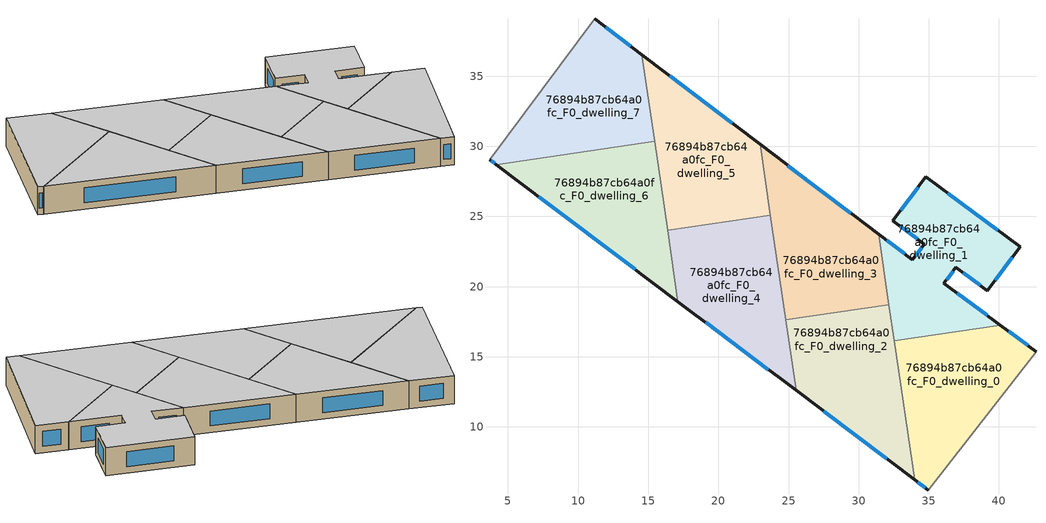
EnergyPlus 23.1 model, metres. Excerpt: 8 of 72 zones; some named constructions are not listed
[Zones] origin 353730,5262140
76894b87cb64a0fc_F0_dwelling_0
 floor ground (EU_floor_Construction): 42.64,15.36 34.97,5.49 33.98,6.23 32.53,16.15 40.09,17.25 z0
 wall outside (EU_wall_Construction): 33.98,6.23 34.97,5.49 / 42.64,15.36 40.09,17.25 z0:3
 wall to 76894b87cb64a0fc_F0_dwelling_1 (EU_wall_Construction): 40.09,17.25 32.53,16.15 z0:3
 wall adiabatic (EU_wall_Construction): 34.97,5.49 42.64,15.36 z0:3
 wall to 76894b87cb64a0fc_F0_dwelling_2 (EU_wall_Construction): 32.53,16.15 33.98,6.23 z0:3
 window (EU_Window_Construction): 34.22,6.06 34.74,5.66 / 42.04,15.81 40.69,16.81 z0.7:2.3
 ceiling to 76894b87cb64a0fc_F1_dwelling_0 (EU_floor_Construction): 34.97,5.49 42.64,15.36 40.09,17.25 32.53,16.15 33.98,6.23 z3
76894b87cb64a0fc_F0_dwelling_1
 floor ground (EU_floor_Construction): 41.51,22.84 39.18,19.71 36.94,21.38 36.08,20.23 40.09,17.25 32.53,16.15 31.43,23.73 33.84,21.9 34.69,23.03 32.45,24.7 34.78,27.83 z0
 wall outside (EU_wall_Construction): 40.09,17.25 36.08,20.23 36.94,21.38 39.18,19.71 41.51,22.84 34.78,27.83 32.45,24.7 34.69,23.03 33.84,21.9 31.43,23.73 z0:3
 wall to 76894b87cb64a0fc_F0_dwelling_3 (EU_wall_Construction): 31.43,23.73 32.16,18.71 z0:3
 wall to 76894b87cb64a0fc_F0_dwelling_2 (EU_wall_Construction): 32.16,18.71 32.54,16.15 z0:3
 window (EU_Window_Construction): 37.46,20.98 38.65,20.1 / 36.28,20.5 36.74,21.11 / 39.15,17.95 37.02,19.53 / 33.27,22.33 31.99,23.3 / 34.49,22.77 34.04,22.16 / 32.97,24.31 34.16,23.42 / 34.23,27.1 32.99,25.44 / 39.93,24.01 36.36,26.66 / 39.73,20.44 40.96,22.1 z0.7:2.3
 ceiling to 76894b87cb64a0fc_F1_dwelling_1 (EU_floor_Construction): 40.09,17.25 36.08,20.23 36.94,21.38 39.18,19.71 41.51,22.84 34.78,27.83 32.45,24.7 34.69,23.03 33.84,21.9 31.43,23.73 32.53,16.15 z3
76894b87cb64a0fc_F0_dwelling_2
 floor ground (EU_floor_Construction): 32.16,18.71 33.98,6.23 25.54,12.59 24.8,17.63 z0
 wall outside (EU_wall_Construction): 25.54,12.59 33.98,6.23 z0:3
 wall to 76894b87cb64a0fc_F0_dwelling_3 (EU_wall_Construction): 32.16,18.71 24.8,17.63 z0:3
 wall to 76894b87cb64a0fc_F0_dwelling_4 (EU_wall_Construction): 24.8,17.63 25.54,12.59 z0:3
 window (EU_Window_Construction): 27.52,11.1 32,7.73 z0.7:2.3
 ceiling to 76894b87cb64a0fc_F1_dwelling_2 (EU_floor_Construction): 33.98,6.23 32.16,18.71 24.8,17.63 25.54,12.59 z3
76894b87cb64a0fc_F0_dwelling_3
 floor ground (EU_floor_Construction): 31.43,23.73 32.16,18.71 24.8,17.63 22.97,30.14 z0
 wall outside (EU_wall_Construction): 31.43,23.73 22.97,30.14 z0:3
 wall to 76894b87cb64a0fc_F0_dwelling_5 (EU_wall_Construction): 22.97,30.14 23.71,25.09 z0:3
 wall to 76894b87cb64a0fc_F0_dwelling_4 (EU_wall_Construction): 23.71,25.09 24.8,17.64 z0:3
 window (EU_Window_Construction): 29.44,25.23 24.96,28.63 z0.7:2.3
 ceiling to 76894b87cb64a0fc_F1_dwelling_3 (EU_floor_Construction): 32.16,18.71 31.43,23.73 22.97,30.14 24.8,17.63 z3
76894b87cb64a0fc_F0_dwelling_4
 floor ground (EU_floor_Construction): 23.71,25.09 25.54,12.59 17.12,18.94 16.38,24.01 z0
 wall outside (EU_wall_Construction): 17.12,18.94 25.54,12.59 z0:3
 wall to 76894b87cb64a0fc_F0_dwelling_5 (EU_wall_Construction): 23.71,25.09 16.38,24.01 z0:3
 wall to 76894b87cb64a0fc_F0_dwelling_6 (EU_wall_Construction): 16.38,24.01 17.12,18.94 z0:3
 window (EU_Window_Construction): 19.09,17.45 23.56,14.08 z0.7:2.3
 ceiling to 76894b87cb64a0fc_F1_dwelling_4 (EU_floor_Construction): 25.54,12.59 23.71,25.09 16.38,24.01 17.12,18.94 z3
76894b87cb64a0fc_F0_dwelling_5
 floor ground (EU_floor_Construction): 22.97,30.14 23.71,25.09 16.38,24.01 14.55,36.53 z0
 wall outside (EU_wall_Construction): 22.97,30.14 14.55,36.53 z0:3
 wall to 76894b87cb64a0fc_F0_dwelling_7 (EU_wall_Construction): 14.55,36.53 15.45,30.35 z0:3
 wall to 76894b87cb64a0fc_F0_dwelling_6 (EU_wall_Construction): 15.45,30.35 16.38,24.01 z0:3
 window (EU_Window_Construction): 21,31.64 16.53,35.03 z0.7:2.3
 ceiling to 76894b87cb64a0fc_F1_dwelling_5 (EU_floor_Construction): 23.71,25.09 22.97,30.14 14.55,36.53 16.38,24.01 z3
76894b87cb64a0fc_F0_dwelling_6
 floor ground (EU_floor_Construction): 15.45,30.35 17.12,18.94 4.16,28.7 z0
 wall outside (EU_wall_Construction): 4.16,28.7 17.12,18.94 z0:3
 wall to 76894b87cb64a0fc_F0_dwelling_7 (EU_wall_Construction): 15.45,30.35 4.16,28.7 z0:3
 window (EU_Window_Construction): 7.2,26.41 14.07,21.23 z0.7:2.3
 ceiling to 76894b87cb64a0fc_F1_dwelling_6 (EU_floor_Construction): 17.12,18.94 15.45,30.35 4.16,28.7 z3
76894b87cb64a0fc_F0_dwelling_7
 floor ground (EU_floor_Construction): 14.55,36.53 15.45,30.35 4.16,28.7 3.68,29.06 11.18,39.09 z0
 wall outside (EU_wall_Construction): 3.68,29.06 4.16,28.7 / 14.55,36.53 11.18,39.09 z0:3
 wall adiabatic (EU_wall_Construction): 11.18,39.09 3.68,29.06 z0:3
 window (EU_Window_Construction): 3.79,28.97 4.04,28.78 / 13.75,37.13 11.97,38.49 z0.7:2.3
 ceiling to 76894b87cb64a0fc_F1_dwelling_7 (EU_floor_Construction): 15.45,30.35 14.55,36.53 11.18,39.09 3.68,29.06 4.16,28.7 z3
[SCHEDULE:FILE] Column Number=1; Rows to Skip at Top=0; Number of Hours of Data=8760; Column Separator=Comma; Interpolate to Timestep=No; Minutes per Item=60; Adjust Schedule for Daylight Savings=Yes
Name | File
EU_Step8_GainSchedule_76894b87cb64a0fc_F2_dwelling_1_f000 | ../../schedules/76894b87cb64a0fc/76894b87cb64a0fc_F2_dwelling_1_f000_gain.csv
EU_Step8_GainSchedule_76894b87cb64a0fc_F2_dwelling_2_f000 | ../../schedules/76894b87cb64a0fc/76894b87cb64a0fc_F2_dwelling_2_f000_gain.csv
EU_Step8_GainSchedule_76894b87cb64a0fc_F2_dwelling_3_f000 | ../../schedules/76894b87cb64a0fc/76894b87cb64a0fc_F2_dwelling_3_f000_gain.csv
EU_Step8_GainSchedule_76894b87cb64a0fc_F2_dwelling_4_f000 | ../../schedules/76894b87cb64a0fc/76894b87cb64a0fc_F2_dwelling_4_f000_gain.csv
EU_Step8_GainSchedule_76894b87cb64a0fc_F2_dwelling_5_f000 | ../../schedules/76894b87cb64a0fc/76894b87cb64a0fc_F2_dwelling_5_f000_gain.csv
EU_Step8_GainSchedule_76894b87cb64a0fc_F2_dwelling_6_f000 | ../../schedules/76894b87cb64a0fc/76894b87cb64a0fc_F2_dwelling_6_f000_gain.csv
EU_Step8_GainSchedule_76894b87cb64a0fc_F2_dwelling_7_f000 | ../../schedules/76894b87cb64a0fc/76894b87cb64a0fc_F2_dwelling_7_f000_gain.csv
EU_Step8_GainSchedule_76894b87cb64a0fc_F3_dwelling_0_f000 | ../../schedules/76894b87cb64a0fc/76894b87cb64a0fc_F3_dwelling_0_f000_gain.csv
EU_Step8_GainSchedule_76894b87cb64a0fc_F3_dwelling_1_f000 | ../../schedules/76894b87cb64a0fc/76894b87cb64a0fc_F3_dwelling_1_f000_gain.csv
EU_Step8_GainSchedule_76894b87cb64a0fc_F3_dwelling_2_f000 | ../../schedules/76894b87cb64a0fc/76894b87cb64a0fc_F3_dwelling_2_f000_gain.csv
EU_Step8_GainSchedule_76894b87cb64a0fc_F3_dwelling_3_f000 | ../../schedules/76894b87cb64a0fc/76894b87cb64a0fc_F3_dwelling_3_f000_gain.csv
EU_Step8_GainSchedule_76894b87cb64a0fc_F3_dwelling_4_f000 | ../../schedules/76894b87cb64a0fc/76894b87cb64a0fc_F3_dwelling_4_f000_gain.csv
EU_Step8_GainSchedule_76894b87cb64a0fc_F3_dwelling_5_f000 | ../../schedules/76894b87cb64a0fc/76894b87cb64a0fc_F3_dwelling_5_f000_gain.csv
EU_Step8_GainSchedule_76894b87cb64a0fc_F3_dwelling_6_f000 | ../../schedules/76894b87cb64a0fc/76894b87cb64a0fc_F3_dwelling_6_f000_gain.csv
EU_Step8_GainSchedule_76894b87cb64a0fc_F3_dwelling_7_f000 | ../../schedules/76894b87cb64a0fc/76894b87cb64a0fc_F3_dwelling_7_f000_gain.csv
EU_Step8_GainSchedule_76894b87cb64a0fc_F7_dwelling_7_f000 | ../../schedules/76894b87cb64a0fc/76894b87cb64a0fc_F7_dwelling_7_f000_gain.csv
